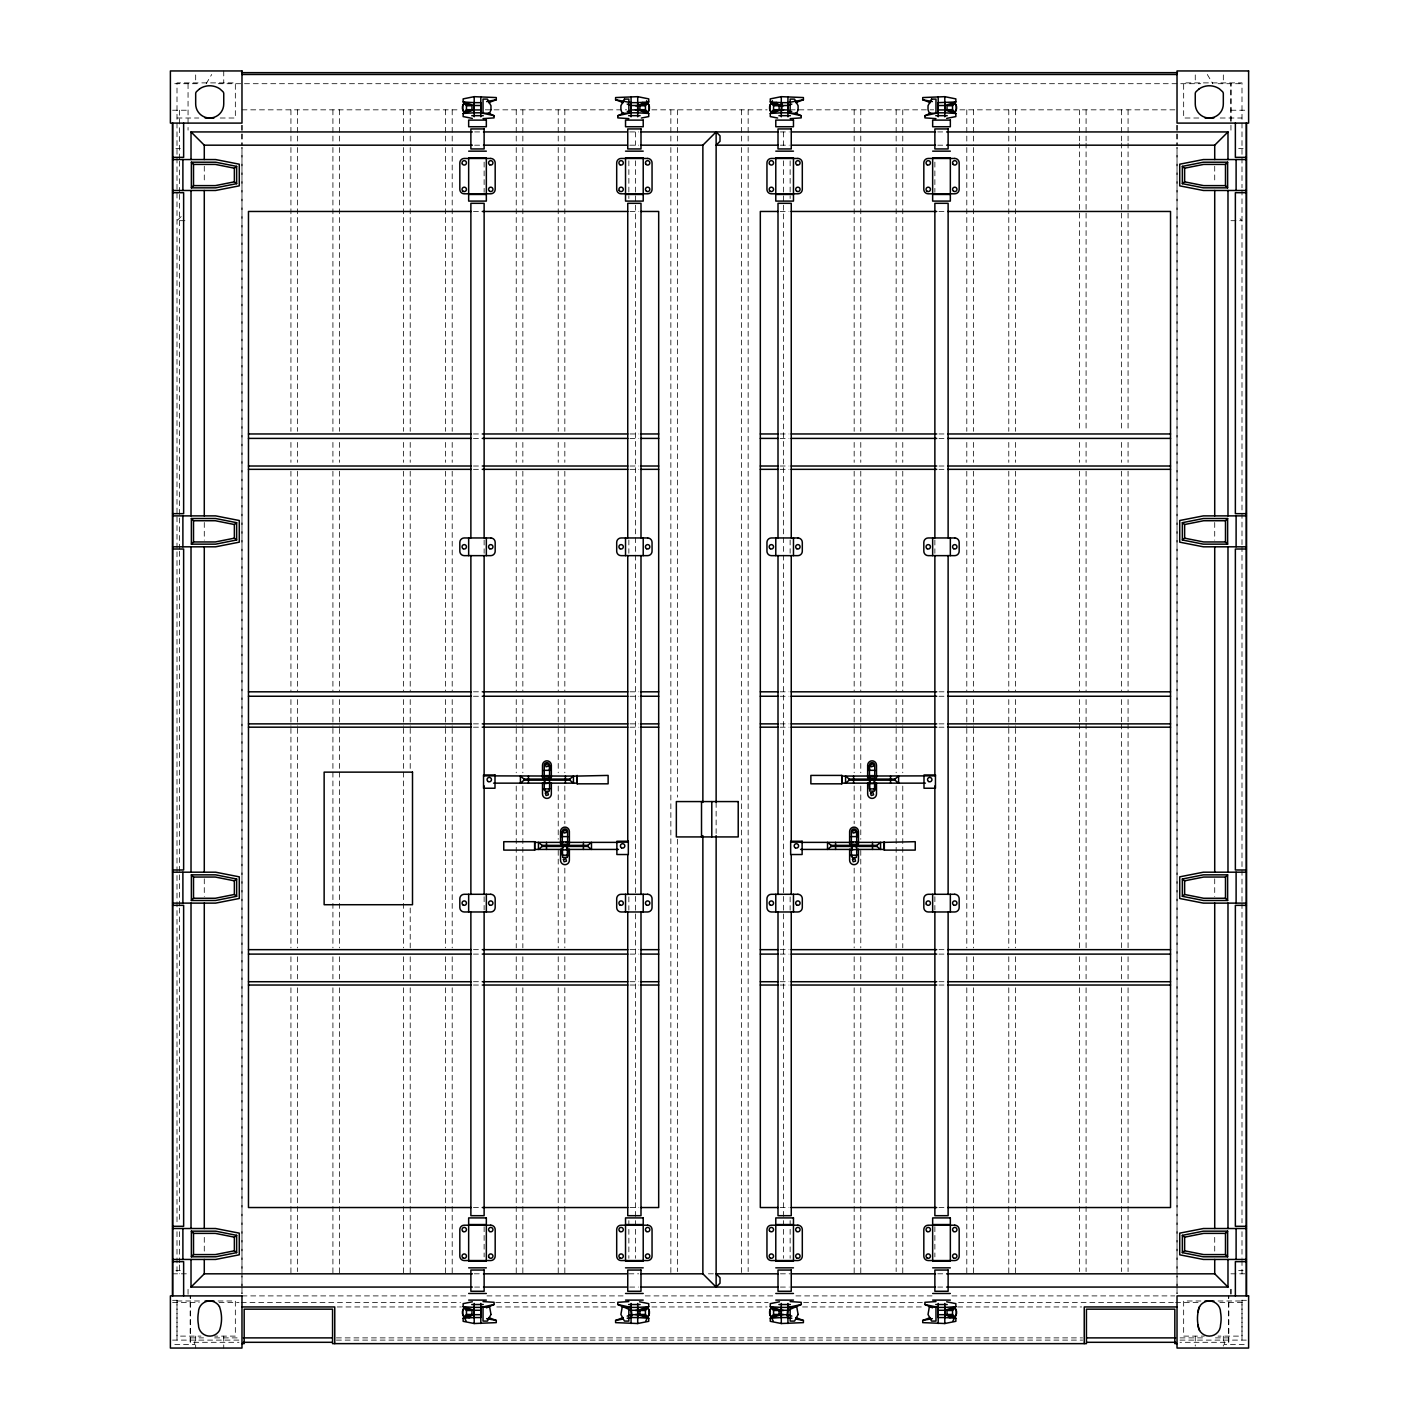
<?xml version="1.0" encoding="UTF-8"?>
<svg xmlns="http://www.w3.org/2000/svg" width="1419" height="1419" viewBox="0 0 1419 1419"><rect width="100%" height="100%" fill="white"/><g stroke="black" fill="none" stroke-linecap="round" stroke-linejoin="round"><path stroke-width="0.75" stroke-dasharray="5 3.75" d="M177.003 1340.104L177.003 1298.119M190.27 1342.303L190.27 1295.902L190.27 1342.303L238.977 1342.303M1228.73 1342.303L1228.73 1295.902L1228.73 1342.303L1180.023 1342.303M1230.947 120.952L1230.947 83.703L1230.947 130.158M1241.997 1340.104L1241.997 1298.119M206.181 83.703L211.697 74.498M181.153 216.557L177.003 220.69L188.053 220.69M174.803 83.703L201.001 83.703M218.242 83.703L1200.758 83.703M1217.999 83.703L1244.197 83.703M241.975 109.831L459.117 109.831M485.316 109.831L626.666 109.831M651.889 109.831L767.111 109.831M790.135 109.831L933.684 109.831M959.883 109.831L1174.897 109.831M172.586 110.221L188.053 110.221M1230.947 110.221L1246.414 110.221M177.003 118.008L198.802 118.008M220.211 118.008L235.341 118.008L235.341 82.887L177.003 82.887L177.003 1222.841M1198.789 118.008L1183.659 118.008L1183.659 82.887L1241.997 82.887L1241.997 187.787M1220.198 118.008L1241.997 118.008M474.62 131.932L481.272 131.932M629.717 131.932L638.585 131.932M780.379 131.932L789.248 131.932M937.711 131.932L944.362 131.932M474.62 145.181L481.272 145.181M629.752 145.181L638.603 145.181M780.397 145.181L789.248 145.181M937.728 145.181L944.38 145.181M175.903 148.498L180.319 148.498M1238.681 148.498L1243.097 148.498M473.432 211.466L480.048 211.466M630.018 211.466L638.834 211.466M780.166 211.466L788.982 211.466M938.952 211.466L945.568 211.466M1230.947 220.69L1241.997 220.69L1237.847 216.557M473.432 433.966L480.048 433.966M630.018 433.966L638.834 433.966M780.166 433.966L788.982 433.966M938.952 433.966L945.568 433.966M473.432 438.4L480.048 438.4M630.018 438.4L638.834 438.4M780.166 438.4L788.982 438.4M938.952 438.4L945.568 438.4M473.432 466.017L480.048 466.017M630.018 466.017L638.834 466.017M780.166 466.017L788.982 466.017M938.952 466.017L945.568 466.017M473.432 469.334L480.048 469.334M630.018 469.334L638.834 469.334M780.166 469.334L788.982 469.334M938.952 469.334L945.568 469.334M473.432 691.816L480.048 691.816M630.018 691.816L638.834 691.816M780.166 691.816L788.982 691.816M938.952 691.816L945.568 691.816M473.432 696.25L480.048 696.25M630.018 696.25L638.834 696.25M780.166 696.25L788.982 696.25M938.952 696.25L945.568 696.25M473.432 723.867L480.048 723.867M630.018 723.867L638.834 723.867M780.166 723.867L788.982 723.867M938.952 723.867L945.568 723.867M473.432 727.184L480.048 727.184M630.018 727.184L638.834 727.184M780.166 727.184L788.982 727.184M938.952 727.184L945.568 727.184M473.432 949.666L480.048 949.666M630.018 949.666L638.834 949.666M780.166 949.666L788.982 949.666M938.952 949.666L945.568 949.666M473.432 954.1L480.048 954.1M630.018 954.1L638.834 954.1M780.166 954.1L788.982 954.1M938.952 954.1L945.568 954.1M473.432 981.717L480.048 981.717M630.018 981.717L638.834 981.717M780.166 981.717L788.982 981.717M938.952 981.717L945.568 981.717M473.432 985.034L480.048 985.034M630.018 985.034L638.834 985.034M780.166 985.034L788.982 985.034M938.952 985.034L945.568 985.034M473.432 1207.534L480.048 1207.534M630.018 1207.534L638.834 1207.534M780.166 1207.534L788.982 1207.534M938.952 1207.534L945.568 1207.534M175.903 1270.502L180.319 1270.502M1238.681 1270.502L1243.097 1270.502M172.586 1273.819L188.053 1273.819M474.265 1273.819L481.272 1273.819M628.865 1273.819L638.603 1273.819M708.4 1273.819L713.934 1273.819M780.397 1273.819L790.135 1273.819M937.728 1273.819L944.735 1273.819M1230.947 1273.819L1246.414 1273.819M474.62 1287.068L481.272 1287.068M629.717 1287.068L638.585 1287.068M780.379 1287.068L789.248 1287.068M937.711 1287.068L944.362 1287.068M241.975 1295.902L467.046 1295.902M486.965 1295.902L623.083 1295.902M645.237 1295.902L773.763 1295.902M795.917 1295.902L932.035 1295.902M951.954 1295.902L1174.826 1295.902M172.586 1300.318L177.003 1300.318L177.003 1336.113L200.984 1336.113M1246.414 1300.318L1241.997 1300.318L1241.997 1336.113L1218.016 1336.113M177.003 1300.992L200.984 1300.992M218.047 1300.992L235.341 1300.992L235.341 1336.113L214.659 1336.113M1200.953 1300.992L1183.659 1300.992L1183.659 1336.113L1204.341 1336.113M1218.016 1300.992L1241.997 1300.992M172.586 1302.536L199.157 1302.536M219.076 1302.536L239.013 1302.536M241.23 1302.536L460.412 1302.536M495.834 1302.536L615.403 1302.536M650.824 1302.536L768.176 1302.536M803.597 1302.536L923.166 1302.536M958.588 1302.536L1173.353 1302.536M1175.571 1302.536L1199.924 1302.536M1219.843 1302.536L1244.197 1302.536M337.243 1306.952L461.335 1306.952M496.792 1306.952L616.431 1306.952M651.889 1306.952L767.111 1306.952M802.569 1306.952L922.208 1306.952M957.665 1306.952L1081.757 1306.952M190.27 1337.886L203.556 1337.886M214.624 1337.886L238.977 1337.886M336.409 1337.886L1082.591 1337.886M1180.023 1337.886L1204.376 1337.886M1215.444 1337.886L1228.73 1337.886M172.586 1340.104L239.013 1340.104M336.392 1340.104L1082.608 1340.104M1179.987 1340.104L1246.414 1340.104M174.803 1344.52L194.687 1344.52L194.687 1340.104L194.687 1342.303M1244.197 1344.52L1224.313 1344.52L1224.313 1340.104L1224.313 1342.303M1207.303 74.498L1212.819 83.703M1241.997 190.004L1241.997 511.372M1241.997 513.341L1241.997 544.63M1241.997 546.599L1241.997 868.215M1241.997 870.308L1241.997 901.455M1241.997 903.548L1241.997 1222.841M1241.997 1231.692L1241.997 1258.298M1241.997 1260.515L1241.997 1273.819M1223.32 74.923L1223.32 82.887M1223.32 1336.113L1223.32 1346.063M1214.717 166.183L1214.717 181.65M1214.717 522.494L1214.717 540.178M1214.717 878.822L1214.717 896.506M1214.717 1237.35L1214.717 1252.817M1195.259 74.923L1195.259 82.887M1195.259 1336.113L1195.259 1346.063M1177.025 1271.601L1177.025 147.487L1177.025 1293.702L1177.025 1276.018M1128.07 109.831L1128.07 140.871M1128.07 143.088L1128.07 431.323M1128.07 442.409L1128.07 462.363M1128.07 471.214L1128.07 690.716M1128.07 699.585L1128.07 721.757M1128.07 723.974L1128.07 947.892M1128.07 956.761L1128.07 978.933M1128.07 987.801L1128.07 1271.601M1121.436 109.831L1121.436 140.871M1121.436 143.088L1121.436 431.323M1121.436 442.409L1121.436 462.363M1121.436 471.214L1121.436 690.716M1121.436 699.585L1121.436 721.757M1121.436 723.974L1121.436 947.892M1121.436 956.761L1121.436 978.933M1121.436 987.801L1121.436 1271.601M1086.085 109.831L1086.085 140.871M1086.085 143.088L1086.085 431.323M1086.085 442.409L1086.085 462.363M1086.085 471.214L1086.085 690.716M1086.085 699.585L1086.085 721.757M1086.085 723.974L1086.085 947.892M1086.085 956.761L1086.085 978.933M1086.085 987.801L1086.085 1271.601M1079.451 109.831L1079.451 140.871M1079.451 143.088L1079.451 431.323M1079.451 442.409L1079.451 462.363M1079.451 471.214L1079.451 690.716M1079.451 699.585L1079.451 721.757M1079.451 723.974L1079.451 947.892M1079.451 956.761L1079.451 978.933M1079.451 987.801L1079.451 1271.601M1015.419 109.831L1015.419 145.306M1015.419 147.523L1015.419 431.323M1015.419 442.409L1015.419 462.363M1015.419 471.214L1015.419 690.716M1015.419 699.585L1015.419 726.191M1015.419 728.408L1015.419 947.892M1015.419 956.761L1015.419 978.933M1015.419 987.801L1015.419 1273.819M1008.785 109.831L1008.785 145.306M1008.785 147.523L1008.785 431.323M1008.785 442.409L1008.785 462.363M1008.785 471.214L1008.785 690.716M1008.785 699.585L1008.785 726.191M1008.785 728.408L1008.785 947.892M1008.785 956.761L1008.785 978.933M1008.785 987.801L1008.785 1273.819M973.434 109.831L973.434 145.306M973.434 147.523L973.434 431.323M973.434 442.409L973.434 462.363M973.434 471.214L973.434 690.716M973.434 699.585L973.434 726.191M973.434 728.408L973.434 947.892M973.434 956.761L973.434 978.933M973.434 987.801L973.434 1273.819M966.8 109.831L966.8 145.306M966.8 147.523L966.8 431.323M966.8 442.409L966.8 462.363M966.8 471.214L966.8 690.716M966.8 699.585L966.8 726.191M966.8 728.408L966.8 947.892M966.8 956.761L966.8 978.933M966.8 987.801L966.8 1273.819M934.873 162.103L934.873 192.31M934.873 540.036L934.873 553.321M934.873 896.702L934.873 909.987M934.873 1226.69L934.873 1256.897M902.768 109.831L902.768 145.306M902.768 147.523L902.768 431.323M902.768 442.409L902.768 462.363M902.768 471.214L902.768 690.716M902.768 699.585L902.768 726.191M902.768 728.408L902.768 772.752M902.768 786.055L902.768 947.892M902.768 956.761L902.768 978.933M902.768 987.801L902.768 1273.819M896.152 109.831L896.152 145.306M896.152 147.523L896.152 431.323M896.152 442.409L896.152 462.363M896.152 471.214L896.152 690.716M896.152 699.585L896.152 726.191M896.152 728.408L896.152 772.752M896.152 786.055L896.152 947.892M896.152 956.761L896.152 978.933M896.152 987.801L896.152 1271.601M860.783 109.831L860.783 145.306M860.783 147.523L860.783 431.323M860.783 442.409L860.783 462.363M860.783 471.214L860.783 690.716M860.783 699.585L860.783 726.191M860.783 728.408L860.783 772.752M860.783 786.055L860.783 839.268M860.783 850.353L860.783 947.892M860.783 956.761L860.783 978.933M860.783 987.801L860.783 1273.819M854.167 109.831L854.167 145.306M854.167 147.523L854.167 431.323M854.167 442.409L854.167 462.363M854.167 471.214L854.167 690.716M854.167 699.585L854.167 726.191M854.167 728.408L854.167 772.752M854.167 786.055L854.167 823.747M854.167 868.091L854.167 947.892M854.167 956.761L854.167 978.933M854.167 987.801L854.167 1273.819M790.135 160.826L790.135 198.518M790.135 539.947L790.135 553.25M790.135 896.897L790.135 910.2M790.135 1220.606L790.135 1258.298M783.501 132.002L783.501 145.306M783.501 160.826L783.501 202.952M783.501 205.17L783.501 1218.389M783.501 1220.606L783.501 1258.298M748.15 109.831L748.15 145.306M748.15 147.523L748.15 1271.601M741.516 109.831L741.516 145.306M741.516 147.523L741.516 1273.819M716.134 802.444L716.134 833.432M677.484 109.831L677.484 145.306M677.484 147.523L677.484 797.141M677.484 839.268L677.484 1271.601M670.85 109.831L670.85 145.306M670.85 147.523L670.85 1273.819M635.499 132.002L635.499 145.306M635.499 160.826L635.499 202.952M635.499 205.17L635.499 1218.389M635.499 1220.606L635.499 1258.298M628.865 160.826L628.865 198.518M628.865 539.947L628.865 553.25M628.865 896.897L628.865 910.2M628.865 1220.606L628.865 1258.298M564.833 109.831L564.833 145.306M564.833 147.523L564.833 431.323M564.833 442.409L564.833 462.363M564.833 471.232L564.833 690.716M564.833 699.585L564.833 726.191M564.833 728.408L564.833 772.752M564.833 786.055L564.833 823.747M564.833 868.091L564.833 947.892M564.833 956.761L564.833 978.933M564.833 987.801L564.833 1273.819M558.217 109.831L558.217 145.306M558.217 147.523L558.217 431.323M558.217 442.409L558.217 462.363M558.217 471.232L558.217 690.716M558.217 699.585L558.217 726.191M558.217 728.408L558.217 772.752M558.217 786.055L558.217 839.268M558.217 850.353L558.217 947.892M558.217 956.761L558.217 978.933M558.217 987.801L558.217 1273.819M522.848 109.831L522.848 145.306M522.848 147.523L522.848 431.323M522.848 442.409L522.848 462.363M522.848 471.232L522.848 690.716M522.848 699.585L522.848 726.191M522.848 728.408L522.848 772.752M522.848 786.055L522.848 947.892M522.848 956.761L522.848 978.933M522.848 987.801L522.848 1273.819M516.232 109.831L516.232 145.306M516.232 147.523L516.232 431.323M516.232 442.409L516.232 462.363M516.232 471.232L516.232 690.716M516.232 699.585L516.232 726.191M516.232 728.408L516.232 772.752M516.232 786.055L516.232 947.892M516.232 956.761L516.232 978.933M516.232 987.801L516.232 1273.819M484.127 162.103L484.127 192.31M484.127 540.036L484.127 553.321M484.127 896.702L484.127 909.987M484.127 1226.69L484.127 1256.897M452.2 109.831L452.2 145.306M452.2 147.523L452.2 431.323M452.2 442.409L452.2 462.363M452.2 471.232L452.2 690.716M452.2 699.585L452.2 726.191M452.2 728.408L452.2 947.892M452.2 956.761L452.2 978.933M452.2 987.801L452.2 1273.819M445.566 109.831L445.566 145.306M445.566 147.523L445.566 431.323M445.566 442.409L445.566 462.363M445.566 471.232L445.566 690.716M445.566 699.585L445.566 726.191M445.566 728.408L445.566 947.892M445.566 956.761L445.566 978.933M445.566 987.801L445.566 1273.819M410.215 109.831L410.215 145.306M410.215 147.523L410.215 431.323M410.215 442.409L410.215 462.363M410.215 471.232L410.215 690.716M410.215 699.585L410.215 726.191M410.215 728.408L410.215 770.535M410.215 907.983L410.215 947.892M410.215 956.761L410.215 978.933M410.215 987.801L410.215 1273.819M403.581 109.831L403.581 145.306M403.581 147.523L403.581 431.323M403.581 442.409L403.581 462.363M403.581 471.232L403.581 690.716M403.581 699.585L403.581 726.191M403.581 728.408L403.581 947.892M403.581 956.761L403.581 978.933M403.581 987.801L403.581 1273.819M339.549 109.831L339.549 145.306M339.549 147.523L339.549 431.323M339.549 442.409L339.549 462.363M339.549 471.232L339.549 690.716M339.549 699.585L339.549 726.191M339.549 728.408L339.549 947.892M339.549 956.761L339.549 978.933M339.549 987.801L339.549 1273.819M332.915 109.831L332.915 145.306M332.915 147.523L332.915 431.323M332.915 442.409L332.915 462.363M332.915 471.232L332.915 690.716M332.915 699.585L332.915 726.191M332.915 728.408L332.915 947.892M332.915 956.761L332.915 978.933M332.915 987.801L332.915 1273.819M297.564 109.831L297.564 145.306M297.564 147.523L297.564 431.323M297.564 442.409L297.564 462.363M297.564 471.232L297.564 690.716M297.564 699.585L297.564 726.191M297.564 728.408L297.564 947.892M297.564 956.761L297.564 978.933M297.564 987.801L297.564 1271.601M290.93 109.831L290.93 145.306M290.93 147.523L290.93 431.323M290.93 442.409L290.93 462.363M290.93 471.232L290.93 690.716M290.93 699.585L290.93 726.191M290.93 728.408L290.93 947.892M290.93 956.761L290.93 978.933M290.93 987.801L290.93 1273.819M241.975 1271.601L241.975 147.487L241.975 1293.702L241.975 1276.018M223.741 70.95L223.741 82.887M223.741 1336.113L223.741 1348.05M204.283 166.183L204.283 181.65M204.283 522.494L204.283 540.178M204.283 878.822L204.283 896.506M204.283 1237.35L204.283 1252.817M195.68 74.923L195.68 82.887M195.68 1336.113L195.68 1348.05M188.053 83.703L188.053 130.158M188.053 1289.286L188.053 1295.902M179.433 110.221L179.433 158.981M179.433 161.198L179.433 192.221M179.433 194.438L179.433 515.807M179.433 518.024L179.433 549.064M179.433 551.282L179.433 872.65M179.433 874.867L179.433 905.89M179.433 908.107L179.433 1222.841M179.433 1231.692L179.433 1262.733M179.433 1264.95L179.433 1273.819M177.003 1231.692L177.003 1273.819M241.975 125.315L241.975 145.27L241.975 125.315M1177.025 125.315L1177.025 145.27L1177.025 125.315M1230.947 1289.286L1230.947 1295.902L1230.947 1289.286"/><path stroke-width="1.5" d="M472.403 1287.068L191.015 1287.068L191.015 1259.451M191.015 1228.517L191.015 903.123M191.015 872.188L191.015 546.812M191.015 515.877L191.015 190.483M191.015 159.549L191.015 131.932L472.403 131.932M549.579 788.45L549.242 791.11L545.375 791.43L544.275 788.45M545.375 780.166L544.275 783.607L549.579 783.146M544.257 779.066L544.257 775.625L549.561 775.625L549.561 779.066L549.561 765.249A2.643 2.643 0 0 0 546.918 762.606A2.643 2.643 0 0 0 544.257 765.249L544.257 770.783M549.561 770.783L549.561 765.249M562.296 849.431L563.414 846.451M567.618 837.068L567.618 831.534A2.643 2.643 0 0 0 564.957 828.891A2.643 2.643 0 0 0 562.314 831.534L562.314 845.352L562.314 841.91L567.618 841.91L567.618 845.352M562.296 847.551L562.633 857.395L567.281 857.395L567.6 849.892L562.296 849.892L562.296 855.196L567.6 855.196M567.6 849.431L566.5 846.451M567.618 842.372L567.618 836.607L562.314 836.607M856.704 854.735L856.366 857.395L852.5 857.715L851.4 854.735M852.5 846.451L851.4 849.892L856.704 849.431M851.382 845.352L851.382 841.91L856.686 841.91L856.686 845.352L856.686 831.534A2.643 2.643 0 0 0 854.043 828.891A2.643 2.643 0 0 0 851.382 831.534L851.382 837.068M856.686 837.068L856.686 831.534M869.421 783.146L870.539 780.166M874.743 770.783L874.743 765.249A2.643 2.643 0 0 0 872.082 762.606A2.643 2.643 0 0 0 869.439 765.249L869.439 779.066L869.439 775.625L874.743 775.625L874.743 779.066M869.421 781.266L869.758 791.11L874.406 791.11L874.725 783.607L869.421 783.607L869.421 788.911L874.725 788.911M874.725 783.146L873.625 780.166M874.743 776.087L874.743 770.322L869.439 770.322M472.35 118.398L463.144 116.571L463.144 113.467L474.194 112.811L474.194 102.647L463.144 101.973L463.144 98.887L474.194 96.669L496.278 97.556L496.278 99.773L488.544 102.647M628.848 118.628L617.797 117.883L617.797 115.684L631.065 112.811L631.065 102.647L615.598 99.773L615.598 97.556L637.699 96.669L648.731 98.887L648.731 101.973L637.699 105.52L631.065 105.52L627.198 104.084M648.731 101.973L637.699 102.647L637.699 112.811L648.731 113.467L648.731 116.571L641.37 118.043M777.63 118.043L770.269 116.571L770.269 113.467L781.301 112.811L782.188 104.634L781.301 102.647L770.269 101.973L770.269 98.887L781.301 96.669L803.402 97.556L803.402 99.773L795.669 102.647M803.402 99.773L787.935 102.647L787.935 112.811L801.203 115.684L801.203 117.883L790.152 118.628M935.972 118.628L924.922 117.883L924.922 115.684L938.19 112.811L938.19 102.647L955.856 101.973L955.856 98.887L944.806 96.669L922.722 97.556L922.722 99.773L930.456 102.647M944.806 102.647L944.806 112.811L955.856 113.467L955.856 116.571L946.65 118.398M488.544 1317.559L496.278 1320.433L496.278 1322.632L474.194 1323.519L463.144 1321.32L463.144 1318.216L474.194 1317.559L474.194 1307.396L463.144 1306.739L463.144 1303.635L472.35 1301.791M483.028 1301.578L494.078 1302.305L494.078 1304.522L480.81 1307.396L480.81 1317.559L474.194 1317.559M627.198 1318.269L631.065 1317.559L631.952 1315.573L631.065 1307.396L617.797 1304.522L617.797 1302.305L628.848 1301.578M639.526 1301.791L648.731 1303.635L648.731 1306.739L637.699 1307.396L637.699 1317.559L648.731 1318.216L648.731 1321.32L637.699 1323.519L615.598 1322.632L615.598 1320.433L623.331 1317.559M795.669 1317.559L803.402 1320.433L803.402 1322.632L781.301 1323.519L770.269 1321.32L770.269 1318.216L781.301 1317.559L781.301 1307.396L770.269 1306.739L770.269 1303.635L779.474 1301.791M790.152 1301.578L801.203 1302.305L801.203 1304.522L787.935 1307.396L787.048 1315.573L787.935 1317.559L791.802 1318.269M946.65 1301.791L955.856 1303.635L955.856 1306.739L944.806 1307.396L944.806 1317.559L955.856 1318.216L955.856 1321.32L944.806 1323.519L922.722 1322.632L922.722 1320.433L930.456 1317.559M464.421 102.416L462.7 105.733L462.7 109.706L464.545 113.254L471.977 109.706L471.977 105.733L466.461 105.733L464.031 103.197A7.201 7.201 0 0 0 464.031 112.261L471.977 109.706L466.461 109.706L464.031 112.261M772.415 100.767L769.825 105.733L769.825 109.706L771.652 113.254L779.102 109.706L779.102 105.733L776.193 102.416M645.734 1321.089L649.175 1314.473L649.175 1310.482L647.348 1306.952L639.898 1310.482L639.898 1314.473M952.859 1321.089L956.3 1314.473L956.3 1310.482L954.455 1306.952L948.885 1309.613M576.753 776.087L608.13 775.413L608.13 783.82L577.196 783.82L576.753 776.087L483.542 775.856M534.679 850.105L534.679 841.698L503.763 841.698L503.763 850.105L534.679 850.105L534.679 841.698M841.804 783.82L841.804 775.413L810.87 775.413L810.87 783.82L841.804 783.82L841.804 775.413M883.877 842.372L915.237 841.698L915.237 850.105L884.321 850.105L883.877 842.372L856.189 842.372M646.585 100.767L649.175 105.733L649.175 109.706L647.348 113.254L639.898 109.706L639.898 105.733L642.807 102.416M469.068 1317.772L471.977 1314.473L471.977 1310.482L466.461 1310.482L464.031 1307.946A7.201 7.201 0 0 0 464.031 1317.009L471.977 1314.473L466.461 1314.473L464.031 1317.009M647.862 112.261L645.432 109.706L645.432 105.733L647.862 103.197A7.201 7.201 0 0 1 647.862 112.261L639.898 109.706M771.138 112.261L773.568 109.706L773.568 105.733L771.138 103.197A7.201 7.201 0 0 0 771.138 112.261L779.102 109.706M952.539 105.733L954.969 103.197A7.201 7.201 0 0 1 954.969 112.261L947.023 109.706L947.023 105.733L952.539 105.733L952.539 109.706L954.969 112.261M647.862 1317.009L645.432 1314.473L645.432 1310.482L647.862 1307.946A7.201 7.201 0 0 1 647.862 1317.009L641.885 1315.094M771.138 1317.009L773.568 1314.473L773.568 1310.482L771.138 1307.946A7.201 7.201 0 0 0 771.138 1317.009L777.115 1315.094M952.539 1310.482L954.969 1307.946A7.201 7.201 0 0 1 954.969 1317.009L947.023 1314.473L947.023 1310.482L952.539 1310.482L952.539 1314.473L954.969 1317.009M191.37 187.84L193.516 185.623L193.516 164.409L191.37 162.209L215.635 162.209L236.654 166.378L236.654 183.654L215.635 187.84L191.37 187.84L191.37 162.209M191.37 544.151L193.516 541.952L193.516 520.738L191.37 518.52L215.635 518.52L236.654 522.689L236.654 539.983L215.635 544.151L191.37 544.151L191.37 518.52M191.37 900.48L193.516 898.262L193.516 877.048L191.37 874.849L215.635 874.849L236.654 879.017L236.654 896.311L215.635 900.48L191.37 900.48L191.37 874.849M1227.63 187.84L1225.484 185.623L1225.484 164.409L1227.63 162.209L1203.365 162.209L1182.346 166.378L1182.346 183.654L1203.365 187.84L1227.63 187.84L1227.63 162.209M191.37 1256.791L193.516 1254.591L193.516 1233.377L191.37 1231.16L215.635 1231.16L236.654 1235.346L236.654 1252.622L215.635 1256.791L191.37 1256.791L191.37 1231.16M1227.63 544.151L1225.484 541.952L1225.484 520.738L1227.63 518.52L1203.365 518.52L1182.346 522.689L1182.346 539.983L1203.365 544.151L1227.63 544.151L1227.63 518.52M1227.63 900.48L1225.484 898.262L1225.484 877.048L1227.63 874.849L1203.365 874.849L1182.346 879.017L1182.346 896.311L1203.365 900.48L1227.63 900.48L1227.63 874.849M1227.63 1256.791L1225.484 1254.591L1225.484 1233.377L1227.63 1231.16L1203.365 1231.16L1182.346 1235.346L1182.346 1252.622L1203.365 1256.791L1227.63 1256.791L1227.63 1231.16M480.81 109.937L474.194 109.937L463.144 113.467M702.866 802.444L702.866 145.181L716.134 131.932L720.018 135.816L720.018 141.297L716.134 145.181L778.18 145.181M938.19 105.52L944.806 105.52L955.856 101.973M1214.717 159.549L1214.717 145.181L1227.985 131.932L946.579 131.932M191.015 1287.068L204.283 1273.819L472.403 1273.819M480.81 1314.686L474.194 1314.686L463.144 1318.216M702.866 835.631L702.866 1273.819L716.134 1287.068L720.018 1283.184L720.018 1277.703L716.134 1273.819L778.18 1273.819M938.19 1310.269L944.806 1310.269L955.856 1306.739M524.037 780.166L520.401 783.146L520.401 776.087L524.037 779.066L569.799 779.066L573.436 776.087L573.436 783.146L569.799 780.166L524.037 780.166L524.037 779.066M542.076 846.451L538.44 849.431L538.44 842.372L542.076 845.352L587.838 845.352L591.475 842.372L591.475 849.431L587.838 846.451L542.076 846.451L542.076 845.352M849.201 780.166L845.564 783.146L845.564 776.087L849.201 779.066L894.963 779.066L898.599 776.087L898.599 783.146L894.963 780.166L849.201 780.166L849.201 779.066M831.162 846.451L827.525 849.431L827.525 842.372L831.162 845.352L876.924 845.352L880.56 842.372L880.56 849.431L876.924 846.451L831.162 846.451L831.162 845.352M193.516 164.409L215.351 164.409L234.366 168.187L236.654 166.378M193.516 520.738L215.351 520.738L234.366 524.516L236.654 522.689M193.516 877.048L215.351 877.048L234.366 880.827L236.654 879.017M1182.346 183.654L1184.634 181.845L1203.649 185.623L1225.484 185.623M193.516 1233.377L215.351 1233.377L234.366 1237.155L236.654 1235.346M1182.346 539.983L1184.634 538.173L1203.649 541.952L1225.484 541.952M1182.346 896.311L1184.634 894.484L1203.649 898.262L1225.484 898.262M1182.346 1252.622L1184.634 1250.813L1203.649 1254.591L1225.484 1254.591M617.797 115.684L623.491 113.218M627.269 111.569L631.065 109.937L637.699 109.937L648.731 113.467M924.922 115.684L930.616 113.218M486.504 1307.804L494.078 1304.522M801.203 1304.522L787.935 1310.269L781.301 1310.269L770.269 1306.739M791.802 104.084L787.935 105.52L781.301 105.52L770.269 101.973M627.198 1316.122L631.065 1314.686L637.699 1314.686L648.731 1318.216M639.898 105.733L647.862 103.197M770.269 113.467L781.301 109.937L787.935 109.937L791.731 111.569M949.009 105.095L954.969 103.197M648.731 1306.739L637.699 1310.269L631.065 1310.269L617.797 1304.522M639.898 1310.482L647.862 1307.946M770.269 1318.216L781.301 1314.686L787.935 1314.686L791.802 1316.122M949.009 1309.843L954.969 1307.946M236.654 183.654L234.366 181.845L215.351 185.623L193.516 185.623M1182.346 166.378L1184.634 168.187L1203.649 164.409L1225.484 164.409M236.654 539.983L234.366 538.173L215.351 541.952L193.516 541.952M1182.346 522.689L1184.634 524.516L1203.649 520.738L1225.484 520.738M236.654 896.311L234.366 894.484L215.351 898.262L193.516 898.262M1182.346 879.017L1184.634 880.827L1203.649 877.048L1225.484 877.048M236.654 1252.622L234.366 1250.813L215.351 1254.591L193.516 1254.591M1182.346 1235.346L1184.634 1237.155L1203.649 1233.377L1225.484 1233.377M486.611 101.565L496.278 99.773M615.598 1320.433L623.331 1318.996M922.722 1320.433L932.389 1318.641M483.028 118.628L494.078 117.883L494.078 115.684L488.384 113.218M935.972 1301.578L924.922 1302.305L924.922 1304.522L932.496 1307.804M241.532 72.653L1177.468 72.653M241.975 74.48L1177.025 74.48M474.194 102.647L480.81 102.647L480.81 112.811L494.078 115.684M631.065 102.647L637.699 102.647M781.301 102.647L787.935 102.647M635.481 105.733L645.432 105.733M773.568 105.733L783.519 105.733M635.481 109.706L645.432 109.706M773.568 109.706L783.519 109.706M952.539 109.706L947.023 109.706L954.455 113.254L956.3 109.706L956.3 105.733L954.579 102.416M474.194 112.811L480.81 112.811M631.065 112.811L637.699 112.811M781.301 112.811L787.935 112.811M938.19 112.811L944.806 112.811M471.764 115.684L483.24 115.684M628.635 115.684L640.111 115.684M778.889 115.684L790.365 115.684M935.76 115.684L947.236 115.684M205.099 118.008L213.985 118.008M1205.015 118.008L1213.901 118.008M483.489 131.932L627.5 131.932M640.803 131.932L778.18 131.932M791.465 131.932L935.493 131.932M191.015 131.932L204.283 145.181L472.403 145.181M483.489 145.181L627.535 145.181M640.82 145.181L702.866 145.181M791.465 145.181L935.511 145.181M946.597 145.181L1214.717 145.181M468.66 151.159L486.345 151.159M625.531 151.159L643.215 151.159M775.785 151.159L793.469 151.159M932.655 151.159L950.34 151.159M172.586 157.349L183.636 157.349L183.636 123.098M1246.414 157.349L1235.364 157.349L1235.364 123.098M468.66 157.793L486.345 157.793M625.531 157.793L643.215 157.793M775.785 157.793L793.469 157.793M932.655 157.793L950.34 157.793M172.586 159.549L215.635 159.549L239.279 164.196L239.279 185.854L215.635 190.483L172.586 190.483M1246.414 159.549L1203.365 159.549L1179.721 164.196L1179.721 185.854L1203.365 190.483L1246.414 190.483M172.586 192.7L183.636 192.7L183.636 513.66L172.586 513.66M1246.414 192.7L1235.364 192.7L1235.364 513.66L1246.414 513.66M471.214 211.466L248.467 211.466L248.467 1207.534L471.214 1207.534M482.247 211.466L627.801 211.466M641.033 211.466L658.682 211.466L658.682 1207.534L641.033 1207.534M777.967 211.466L760.318 211.466L760.318 1207.534L777.967 1207.534M791.199 211.466L936.753 211.466M947.786 211.466L1170.533 211.466L1170.533 1207.534L947.786 1207.534M248.467 433.966L471.214 433.966M482.247 433.966L627.801 433.966M641.033 433.966L658.682 433.966M760.318 433.966L777.967 433.966M791.199 433.966L936.753 433.966M947.786 433.966L1170.533 433.966M248.467 438.4L471.214 438.4M482.247 438.4L627.801 438.4M641.033 438.4L658.682 438.4M760.318 438.4L777.967 438.4M791.199 438.4L936.753 438.4M947.786 438.4L1170.533 438.4M248.467 466.017L471.214 466.017M482.247 466.017L627.801 466.017M641.033 466.017L658.682 466.017M760.318 466.017L777.967 466.017M791.199 466.017L936.753 466.017M947.786 466.017L1170.533 466.017M248.467 469.334L471.214 469.334M482.247 469.334L627.801 469.334M641.033 469.334L658.682 469.334M760.318 469.334L777.967 469.334M791.199 469.334L936.753 469.334M947.786 469.334L1170.533 469.334M172.586 515.877L215.635 515.877L239.279 520.507L239.279 542.164L215.635 546.812L172.586 546.812M1246.414 515.877L1203.365 515.877L1179.721 520.507L1179.721 542.164L1203.365 546.812L1246.414 546.812M172.586 549.011L183.636 549.011L183.636 869.989L172.586 869.989M1246.414 549.011L1235.364 549.011L1235.364 869.989L1246.414 869.989M248.467 691.816L471.214 691.816M482.247 691.816L627.801 691.816M641.033 691.816L658.682 691.816M760.318 691.816L777.967 691.816M791.199 691.816L936.753 691.816M947.786 691.816L1170.533 691.816M248.467 696.25L471.214 696.25M482.247 696.25L627.801 696.25M641.033 696.25L658.682 696.25M760.318 696.25L777.967 696.25M791.199 696.25L936.753 696.25M947.786 696.25L1170.533 696.25M248.467 723.867L471.214 723.867M482.247 723.867L627.801 723.867M641.033 723.867L658.682 723.867M760.318 723.867L777.967 723.867M791.199 723.867L936.753 723.867M947.786 723.867L1170.533 723.867M248.467 727.184L471.214 727.184M482.247 727.184L627.801 727.184M641.033 727.184L658.682 727.184M760.318 727.184L777.967 727.184M791.199 727.184L936.753 727.184M947.786 727.184L1170.533 727.184M549.561 770.322L544.257 770.322L544.257 776.087M842.247 776.087L935.458 775.856M544.257 777.967L549.561 777.967M869.439 777.967L874.743 777.967M493.581 783.146L576.753 783.146M842.247 783.146L925.419 783.146M544.275 788.911L549.579 788.911L549.579 781.266L548.461 780.166M856.686 836.607L851.382 836.607L851.382 842.372M616.875 842.141L628.333 842.141M790.667 842.141L802.125 842.141M535.123 842.372L562.811 842.372M566.039 842.372L618.453 842.372M800.547 842.372L852.961 842.372M562.314 844.252L567.618 844.252M851.382 844.252L856.686 844.252M535.123 849.431L562.811 849.431M566.039 849.431L618.453 849.431M800.547 849.431L852.961 849.431M856.189 849.431L883.877 849.431M851.4 855.196L856.704 855.196L856.704 847.551L855.586 846.451M172.586 872.188L215.635 872.188L239.279 876.836L239.279 898.493L215.635 903.123L172.586 903.123M1246.414 872.188L1203.365 872.188L1179.721 876.836L1179.721 898.493L1203.365 903.123L1246.414 903.123M172.586 905.34L183.636 905.34L183.636 1226.3L172.586 1226.3M1246.414 905.34L1235.364 905.34L1235.364 1226.3L1246.414 1226.3M248.467 949.666L471.214 949.666M482.247 949.666L627.801 949.666M641.033 949.666L658.682 949.666M760.318 949.666L777.967 949.666M791.199 949.666L936.753 949.666M947.786 949.666L1170.533 949.666M248.467 954.1L471.214 954.1M482.247 954.1L627.801 954.1M641.033 954.1L658.682 954.1M760.318 954.1L777.967 954.1M791.199 954.1L936.753 954.1M947.786 954.1L1170.533 954.1M248.467 981.717L471.214 981.717M482.247 981.717L627.801 981.717M641.033 981.717L658.682 981.717M760.318 981.717L777.967 981.717M791.199 981.717L936.753 981.717M947.786 981.717L1170.533 981.717M248.467 985.034L471.214 985.034M482.247 985.034L627.801 985.034M641.033 985.034L658.682 985.034M760.318 985.034L777.967 985.034M791.199 985.034L936.753 985.034M947.786 985.034L1170.533 985.034M482.247 1207.534L627.801 1207.534M791.199 1207.534L936.753 1207.534M172.586 1228.517L215.635 1228.517L239.279 1233.146L239.279 1254.804L215.635 1259.451L172.586 1259.451M1246.414 1228.517L1203.365 1228.517L1179.721 1233.146L1179.721 1254.804L1203.365 1259.451L1246.414 1259.451M468.66 1261.207L486.345 1261.207M625.531 1261.207L643.215 1261.207M775.785 1261.207L793.469 1261.207M932.655 1261.207L950.34 1261.207M172.586 1261.651L183.636 1261.651L183.636 1295.902M1246.414 1261.651L1235.364 1261.651L1235.364 1295.902M468.66 1267.841L486.345 1267.841M625.531 1267.841L643.215 1267.841M775.785 1267.841L793.469 1267.841M932.655 1267.841L950.34 1267.841M483.489 1273.819L627.535 1273.819M640.82 1273.819L702.866 1273.819M791.465 1273.819L935.511 1273.819M946.597 1273.819L1214.717 1273.819L1227.985 1287.068L946.579 1287.068M483.489 1287.068L627.5 1287.068M640.803 1287.068L778.18 1287.068M791.465 1287.068L935.493 1287.068M468.66 1293.472L486.345 1293.472M625.531 1293.472L643.215 1293.472M775.785 1293.472L793.469 1293.472M932.655 1293.472L950.34 1293.472M468.66 1300.106L486.345 1300.106M625.531 1300.106L643.215 1300.106M775.785 1300.106L793.469 1300.106M932.655 1300.106L950.34 1300.106M205.099 1300.992L213.985 1300.992M1205.015 1300.992L1213.901 1300.992M471.764 1304.522L483.24 1304.522M628.635 1304.522L640.111 1304.522M778.889 1304.522L790.365 1304.522M935.76 1304.522L947.236 1304.522M241.975 1306.952L334.76 1306.952L334.76 1343.633M1177.025 1306.952L1084.24 1306.952L1084.24 1343.633M474.194 1307.396L480.81 1307.396M631.065 1307.396L637.699 1307.396M781.301 1307.396L787.935 1307.396M924.922 1304.522L938.19 1307.396L944.806 1307.396M635.481 1310.482L645.432 1310.482M773.568 1310.482L783.519 1310.482M635.481 1314.473L645.432 1314.473M773.568 1314.473L783.519 1314.473M952.539 1314.473L947.023 1314.473L949.932 1317.772M631.065 1317.559L637.699 1317.559M781.301 1317.559L787.935 1317.559M944.806 1317.559L938.19 1317.559L938.19 1307.396M243.412 1337.886L331.975 1337.886M1087.025 1337.886L1175.588 1337.886M243.394 1342.303L331.975 1342.303M1087.025 1342.303L1175.606 1342.303M241.975 1343.633L244.174 1343.633L244.174 1309.169L332.56 1309.169L332.56 1343.633L1086.44 1343.633L1086.44 1309.169L1174.826 1309.169L1174.826 1343.633L1177.025 1343.633M922.722 99.773L932.389 101.565M795.669 1318.996L803.402 1320.433M486.611 1318.641L496.278 1320.433M955.856 113.467L944.806 109.937L938.19 109.937M771.138 103.197L779.102 105.733M463.144 101.973L474.194 105.52L480.81 105.52M464.031 103.197L469.991 105.095M955.856 1318.216L944.806 1314.686L938.19 1314.686M771.138 1307.946L779.102 1310.482L779.102 1314.473M463.144 1306.739L474.194 1310.269L480.81 1310.269M464.031 1307.946L469.991 1309.843M615.598 99.773L623.331 102.647M795.509 113.218L801.203 115.684M779.102 1310.482L771.652 1306.952L769.825 1310.482L769.825 1314.473L773.266 1321.089M470.115 1309.613L464.545 1306.952L462.7 1310.482L462.7 1314.473L466.142 1321.089M1236.109 159.549L1236.109 190.483M1236.109 515.877L1236.109 546.812M1236.109 872.188L1236.109 903.123M1236.109 1228.517L1236.109 1259.451M1227.985 131.932L1227.985 159.549M1227.985 190.483L1227.985 515.877M1227.985 546.812L1227.985 872.188M1227.985 903.123L1227.985 1228.517M1227.985 1259.451L1227.985 1287.068M1214.717 190.483L1214.717 515.877M1214.717 546.812L1214.717 872.188M1214.717 903.123L1214.717 1228.517M1214.717 1259.451L1214.717 1273.819M1184.634 168.187L1184.634 181.845M1184.634 524.516L1184.634 538.173M1184.634 880.827L1184.634 894.484M1184.634 1237.155L1184.634 1250.813M950.34 158.449L950.34 193.8M950.34 537.961L950.34 555.645M950.34 894.289L950.34 911.974M950.34 1225.2L950.34 1260.551M948.123 537.819L948.123 203.307L934.873 203.307L934.873 537.819M948.123 555.538L948.123 894.484M948.123 912.204L948.123 1215.693L934.873 1215.693L934.873 912.204M944.806 96.669L944.806 116.784M944.806 1303.422L944.806 1323.519M938.19 96.669L938.19 116.784M938.19 1303.422L938.19 1323.519M934.873 555.538L934.873 774.845M934.873 785.931L934.873 894.484M932.655 158.449L932.655 193.8M932.655 537.961L932.655 555.645M932.655 894.289L932.655 911.974M932.655 1225.2L932.655 1260.551M894.963 779.066L894.963 780.166M890.547 776.087L890.547 779.066M890.547 780.166L890.547 783.146M884.321 841.698L884.321 850.105M876.924 845.352L876.924 846.451M876.499 777.701L876.499 765.249A4.417 4.417 0 0 0 872.082 760.832A4.417 4.417 0 0 0 867.665 765.249L867.665 777.701M876.499 782.933L876.499 793.984A4.417 4.417 0 0 1 872.082 798.4A4.417 4.417 0 0 1 867.665 793.984L867.665 782.933M874.725 781.266L874.725 790.33M872.508 842.372L872.508 845.352M872.508 846.451L872.508 849.431M869.439 765.249L869.439 770.783M858.46 843.986L858.46 831.534A4.417 4.417 0 0 0 854.043 827.117A4.417 4.417 0 0 0 849.626 831.534L849.626 843.986M858.46 849.218L858.46 860.269A4.417 4.417 0 0 1 854.043 864.685A4.417 4.417 0 0 1 849.626 860.269L849.626 849.218M853.599 776.087L853.599 779.066M853.599 780.166L853.599 783.146M851.4 847.551L851.4 856.615M835.578 842.372L835.578 845.352M835.578 846.451L835.578 849.431M793.469 158.449L793.469 193.8M793.469 537.961L793.469 555.645M793.469 894.289L793.469 911.974M793.469 1225.2L793.469 1260.551M791.252 537.819L791.252 203.307L778.002 203.307L778.002 537.819M791.252 555.538L791.252 841.307M791.252 854.61L791.252 894.484M791.252 912.204L791.252 1215.693L778.002 1215.693L778.002 912.204M787.935 96.669L787.935 116.784M787.935 1303.422L787.935 1323.519M781.301 96.669L781.301 116.784M781.301 1303.422L781.301 1323.519M778.002 555.538L778.002 894.484M775.785 158.449L775.785 193.8M775.785 537.961L775.785 555.645M775.785 894.289L775.785 911.974M775.785 1225.2L775.785 1260.551M716.134 131.932L716.134 802.444M716.134 835.631L716.134 1287.068M711.788 801.575L711.788 836.926M701.518 801.575L701.518 836.926M643.215 158.449L643.215 193.8M643.215 537.961L643.215 555.645M643.215 894.289L643.215 911.974M643.215 1225.2L643.215 1260.551M640.998 537.819L640.998 203.307L627.748 203.307L627.748 537.819M640.998 555.538L640.998 894.484M640.998 912.204L640.998 1215.693L627.748 1215.693L627.748 912.204M637.699 96.669L637.699 116.784M637.699 1303.422L637.699 1323.519M631.065 96.669L631.065 116.784M631.065 1303.422L631.065 1323.519M627.748 555.538L627.748 841.307M627.748 854.61L627.748 894.484M625.531 158.449L625.531 193.8M625.531 537.961L625.531 555.645M625.531 894.289L625.531 911.974M625.531 1225.2L625.531 1260.551M587.838 845.352L587.838 846.451M583.422 842.372L583.422 845.352M583.422 846.451L583.422 849.431M577.196 775.413L577.196 783.82M569.799 779.066L569.799 780.166M569.374 843.986L569.374 831.534A4.417 4.417 0 0 0 564.957 827.117A4.417 4.417 0 0 0 560.54 831.534L560.54 843.986M569.374 849.218L569.374 860.269A4.417 4.417 0 0 1 564.957 864.685A4.417 4.417 0 0 1 560.54 860.269L560.54 849.218M567.6 847.551L567.6 856.615M565.401 776.087L565.401 779.066M565.401 780.166L565.401 783.146M562.314 831.534L562.314 837.068M551.335 777.701L551.335 765.249A4.417 4.417 0 0 0 546.918 760.832A4.417 4.417 0 0 0 542.501 765.249L542.501 777.701M551.335 782.933L551.335 793.984A4.417 4.417 0 0 1 546.918 798.4A4.417 4.417 0 0 1 542.501 793.984L542.501 782.933M546.492 842.372L546.492 845.352M546.492 846.451L546.492 849.431M544.275 781.266L544.275 790.33M528.453 776.087L528.453 779.066M528.453 780.166L528.453 783.146M486.345 158.449L486.345 193.8M486.345 537.961L486.345 555.645M486.345 894.289L486.345 911.974M486.345 1225.2L486.345 1260.551M484.127 537.819L484.127 203.307L470.877 203.307L470.877 537.819M484.127 555.538L484.127 774.845M484.127 785.931L484.127 894.484M484.127 912.204L484.127 1215.693L470.877 1215.693L470.877 912.204M480.81 96.669L480.81 116.784M480.81 1303.422L480.81 1323.519M474.194 96.669L474.194 116.784M474.194 1303.422L474.194 1323.519M470.877 555.538L470.877 894.484M468.66 158.449L468.66 193.8M468.66 537.961L468.66 555.645M468.66 894.289L468.66 911.974M468.66 1225.2L468.66 1260.551M466.461 105.733L466.461 109.706M466.461 1310.482L466.461 1314.473M234.366 168.187L234.366 181.845M234.366 524.516L234.366 538.173M234.366 880.827L234.366 894.484M234.366 1237.155L234.366 1250.813M204.283 145.181L204.283 159.549M204.283 190.483L204.283 515.877M204.283 546.812L204.283 872.188M204.283 903.123L204.283 1228.517M204.283 1259.451L204.283 1273.819M182.891 159.549L182.891 190.483M182.891 515.877L182.891 546.812M182.891 872.188L182.891 903.123M182.891 1228.517L182.891 1259.451M1198.026 1324.849A11.263 11.263 0 0 0 1209.29 1336.113A11.263 11.263 0 0 0 1220.553 1324.849A35.333 35.333 0 0 0 1220.553 1312.256A11.263 11.263 0 0 0 1209.29 1300.992A11.263 11.263 0 0 0 1198.026 1312.256M1199.534 1330.49A35.333 35.333 0 0 1 1199.534 1306.615M172.586 123.098L172.586 1295.902L172.586 123.098M1246.414 123.098L1246.414 1295.902L1246.414 123.098M545.393 764.362L546.031 766.792L548.443 766.136L547.805 763.724L545.393 764.362M545.393 793.097L546.031 795.509L548.443 794.853L547.805 792.441L545.393 793.097M563.432 830.647L564.07 833.077L566.483 832.421L565.844 830.009L563.432 830.647M563.432 859.382L564.07 861.794L566.483 861.138L565.844 858.726L563.432 859.382M852.517 830.647L853.156 833.077L855.568 832.421L854.93 830.009L852.517 830.647M870.557 764.362L871.195 766.792L873.607 766.136L872.969 763.724L870.557 764.362M852.517 859.382L853.156 861.794L855.568 861.138L854.93 858.726L852.517 859.382M870.557 793.097L871.195 795.509L873.607 794.853L872.969 792.441L870.557 793.097M490.974 109.706L489.661 113.254L483.028 113.254L483.028 99.099L487.444 99.099L490.974 105.733L490.974 109.706M798.099 109.706L796.768 113.254L790.152 113.254L790.152 99.099L794.569 99.099L798.099 105.733L798.099 109.706M622.231 1306.952L620.901 1314.473L624.431 1321.089L628.848 1321.089L628.848 1306.952L622.231 1306.952M929.339 1306.952L928.026 1314.473L931.556 1321.089L935.972 1321.089L935.972 1306.952L929.339 1306.952M624.431 99.099L620.901 105.733L620.901 109.706L622.231 113.254L628.848 113.254L628.848 99.099L624.431 99.099M931.556 99.099L928.026 105.733L928.026 109.706L929.339 113.254L935.972 113.254L935.972 99.099L931.556 99.099M490.974 1314.473L487.444 1321.089L483.028 1321.089L483.028 1306.952L489.661 1306.952L490.974 1314.473M798.099 1314.473L794.569 1321.089L790.152 1321.089L790.152 1306.952L796.768 1306.952L798.099 1314.473M199.618 88.812L196.567 91.579A3.015 3.015 0 0 0 195.68 93.583L195.68 103.977A14.03 14.03 0 0 0 209.71 118.008A14.03 14.03 0 0 0 223.741 103.977L223.741 93.583A3.015 3.015 0 0 0 222.854 91.579L219.785 88.812A18.163 18.163 0 0 0 199.618 88.812M1199.215 88.812L1196.146 91.579A3.015 3.015 0 0 0 1195.259 93.583L1195.259 103.977A14.03 14.03 0 0 0 1209.29 118.008A14.03 14.03 0 0 0 1223.32 103.977L1223.32 93.583A3.015 3.015 0 0 0 1222.433 91.579L1219.382 88.812A18.163 18.163 0 0 0 1199.215 88.812M241.975 70.95L170.386 70.95L170.386 123.098L241.975 123.098L241.975 70.95M1248.614 70.95L1177.025 70.95L1177.025 123.098L1248.614 123.098L1248.614 70.95M486.345 120.101L468.66 120.101L468.66 126.734L486.345 126.734L486.345 120.101M643.215 120.101L625.531 120.101L625.531 126.734L643.215 126.734L643.215 120.101M793.469 120.101L775.785 120.101L775.785 126.734L793.469 126.734L793.469 120.101M950.34 120.101L932.655 120.101L932.655 126.734L950.34 126.734L950.34 120.101M484.127 128.934L470.877 128.934L470.877 148.942L484.127 148.942L484.127 128.934M640.998 128.934L627.748 128.934L627.748 148.942L640.998 148.942L640.998 128.934M791.252 128.934L778.002 128.934L778.002 148.942L791.252 148.942L791.252 128.934M948.123 128.934L934.873 128.934L934.873 148.942L948.123 148.942L948.123 128.934M490.761 158.449L464.244 158.449A4.417 4.417 0 0 0 459.827 162.866L459.827 189.383A4.417 4.417 0 0 0 464.244 193.8L490.761 193.8A4.417 4.417 0 0 0 495.178 189.383L495.178 162.866A4.417 4.417 0 0 0 490.761 158.449M647.632 158.449L621.114 158.449A4.417 4.417 0 0 0 616.697 162.866L616.697 189.383A4.417 4.417 0 0 0 621.114 193.8L647.632 193.8A4.417 4.417 0 0 0 652.048 189.383L652.048 162.866A4.417 4.417 0 0 0 647.632 158.449M797.886 158.449L771.368 158.449A4.417 4.417 0 0 0 766.952 162.866L766.952 189.383A4.417 4.417 0 0 0 771.368 193.8L797.886 193.8A4.417 4.417 0 0 0 802.303 189.383L802.303 162.866A4.417 4.417 0 0 0 797.886 158.449M954.756 158.449L928.239 158.449A4.417 4.417 0 0 0 923.822 162.866L923.822 189.383A4.417 4.417 0 0 0 928.239 193.8L954.756 193.8A4.417 4.417 0 0 0 959.173 189.383L959.173 162.866A4.417 4.417 0 0 0 954.756 158.449M486.345 194.456L468.66 194.456L468.66 201.09L486.345 201.09L486.345 194.456M643.215 194.456L625.531 194.456L625.531 201.09L643.215 201.09L643.215 194.456M793.469 194.456L775.785 194.456L775.785 201.09L793.469 201.09L793.469 194.456M950.34 194.456L932.655 194.456L932.655 201.09L950.34 201.09L950.34 194.456M490.761 537.961L464.244 537.961A4.417 4.417 0 0 0 459.827 542.395L459.827 551.228A4.417 4.417 0 0 0 464.244 555.645L490.761 555.645A4.417 4.417 0 0 0 495.178 551.228L495.178 542.395A4.417 4.417 0 0 0 490.761 537.961M647.632 537.961L621.114 537.961A4.417 4.417 0 0 0 616.697 542.395L616.697 551.228A4.417 4.417 0 0 0 621.114 555.645L647.632 555.645A4.417 4.417 0 0 0 652.048 551.228L652.048 542.395A4.417 4.417 0 0 0 647.632 537.961M797.886 537.961L771.368 537.961A4.417 4.417 0 0 0 766.952 542.395L766.952 551.228A4.417 4.417 0 0 0 771.368 555.645L797.886 555.645A4.417 4.417 0 0 0 802.303 551.228L802.303 542.395A4.417 4.417 0 0 0 797.886 537.961M954.756 537.961L928.239 537.961A4.417 4.417 0 0 0 923.822 542.395L923.822 551.228A4.417 4.417 0 0 0 928.239 555.645L954.756 555.645A4.417 4.417 0 0 0 959.173 551.228L959.173 542.395A4.417 4.417 0 0 0 954.756 537.961M412.503 772.131L324.135 772.131L324.135 904.719L412.503 904.719L412.503 772.131M495 774.969L483.542 774.969L483.542 788.237L495 788.237L495 774.969M935.458 774.969L924 774.969L924 788.237L935.458 788.237L935.458 774.969M738.217 801.575L676.349 801.575L676.349 836.926L738.217 836.926L738.217 801.575M628.333 841.254L616.875 841.254L616.875 854.522L628.333 854.522L628.333 841.254M802.125 841.254L790.667 841.254L790.667 854.522L802.125 854.522L802.125 841.254M490.761 894.289L464.244 894.289A4.417 4.417 0 0 0 459.827 898.706L459.827 907.539A4.417 4.417 0 0 0 464.244 911.974L490.761 911.974A4.417 4.417 0 0 0 495.178 907.539L495.178 898.706A4.417 4.417 0 0 0 490.761 894.289M647.632 894.289L621.114 894.289A4.417 4.417 0 0 0 616.697 898.706L616.697 907.539A4.417 4.417 0 0 0 621.114 911.974L647.632 911.974A4.417 4.417 0 0 0 652.048 907.539L652.048 898.706A4.417 4.417 0 0 0 647.632 894.289M797.886 894.289L771.368 894.289A4.417 4.417 0 0 0 766.952 898.706L766.952 907.539A4.417 4.417 0 0 0 771.368 911.974L797.886 911.974A4.417 4.417 0 0 0 802.303 907.539L802.303 898.706A4.417 4.417 0 0 0 797.886 894.289M954.756 894.289L928.239 894.289A4.417 4.417 0 0 0 923.822 898.706L923.822 907.539A4.417 4.417 0 0 0 928.239 911.974L954.756 911.974A4.417 4.417 0 0 0 959.173 907.539L959.173 898.706A4.417 4.417 0 0 0 954.756 894.289M486.345 1217.91L468.66 1217.91L468.66 1224.544L486.345 1224.544L486.345 1217.91M643.215 1217.91L625.531 1217.91L625.531 1224.544L643.215 1224.544L643.215 1217.91M793.469 1217.91L775.785 1217.91L775.785 1224.544L793.469 1224.544L793.469 1217.91M950.34 1217.91L932.655 1217.91L932.655 1224.544L950.34 1224.544L950.34 1217.91M490.761 1225.2L464.244 1225.2A4.417 4.417 0 0 0 459.827 1229.617L459.827 1256.134A4.417 4.417 0 0 0 464.244 1260.551L490.761 1260.551A4.417 4.417 0 0 0 495.178 1256.134L495.178 1229.617A4.417 4.417 0 0 0 490.761 1225.2M647.632 1225.2L621.114 1225.2A4.417 4.417 0 0 0 616.697 1229.617L616.697 1256.134A4.417 4.417 0 0 0 621.114 1260.551L647.632 1260.551A4.417 4.417 0 0 0 652.048 1256.134L652.048 1229.617A4.417 4.417 0 0 0 647.632 1225.2M797.886 1225.2L771.368 1225.2A4.417 4.417 0 0 0 766.952 1229.617L766.952 1256.134A4.417 4.417 0 0 0 771.368 1260.551L797.886 1260.551A4.417 4.417 0 0 0 802.303 1256.134L802.303 1229.617A4.417 4.417 0 0 0 797.886 1225.2M954.756 1225.2L928.239 1225.2A4.417 4.417 0 0 0 923.822 1229.617L923.822 1256.134A4.417 4.417 0 0 0 928.239 1260.551L954.756 1260.551A4.417 4.417 0 0 0 959.173 1256.134L959.173 1229.617A4.417 4.417 0 0 0 954.756 1225.2M484.127 1270.058L470.877 1270.058L470.877 1291.272L484.127 1291.272L484.127 1270.058M640.998 1270.058L627.748 1270.058L627.748 1291.272L640.998 1291.272L640.998 1270.058M791.252 1270.058L778.002 1270.058L778.002 1291.272L791.252 1291.272L791.252 1270.058M948.123 1270.058L934.873 1270.058L934.873 1291.272L948.123 1291.272L948.123 1270.058M241.975 1295.902L170.386 1295.902L170.386 1348.05L241.975 1348.05L241.975 1295.902M1248.614 1295.902L1177.025 1295.902L1177.025 1348.05L1248.614 1348.05L1248.614 1295.902M219.466 1306.615A11.263 11.263 0 0 0 198.447 1312.256A35.333 35.333 0 0 0 198.447 1324.849A11.263 11.263 0 0 0 219.466 1330.49A35.333 35.333 0 0 0 219.466 1306.615M927.139 164.781A2.217 2.217 0 0 0 930.456 162.866A2.217 2.217 0 0 0 927.139 160.95A2.217 2.217 0 0 0 927.139 164.781M927.139 191.299A2.217 2.217 0 0 0 930.456 189.383A2.217 2.217 0 0 0 927.139 187.468A2.217 2.217 0 0 0 927.139 191.299M953.657 191.299A2.217 2.217 0 0 0 956.974 189.383A2.217 2.217 0 0 0 953.657 187.468A2.217 2.217 0 0 0 953.657 191.299M952.841 163.965A2.217 2.217 0 0 0 956.672 163.965A2.217 2.217 0 0 0 954.756 160.649A2.217 2.217 0 0 0 952.841 163.965M927.139 1231.532A2.217 2.217 0 0 0 930.456 1229.617A2.217 2.217 0 0 0 927.139 1227.701A2.217 2.217 0 0 0 927.139 1231.532M927.139 1258.05A2.217 2.217 0 0 0 930.456 1256.134A2.217 2.217 0 0 0 927.139 1254.219A2.217 2.217 0 0 0 927.139 1258.05M953.657 1258.05A2.217 2.217 0 0 0 956.974 1256.134A2.217 2.217 0 0 0 953.657 1254.219A2.217 2.217 0 0 0 953.657 1258.05M953.657 1231.532A2.217 2.217 0 0 0 956.974 1229.617A2.217 2.217 0 0 0 953.657 1227.701A2.217 2.217 0 0 0 953.657 1231.532M953.657 905.038A2.217 2.217 0 0 0 956.974 903.123A2.217 2.217 0 0 0 953.657 901.207A2.217 2.217 0 0 0 953.657 905.038M926.323 904.24A2.217 2.217 0 0 0 930.154 904.24A2.217 2.217 0 0 0 928.239 900.923A2.217 2.217 0 0 0 926.323 904.24M953.657 548.727A2.217 2.217 0 0 0 956.974 546.812A2.217 2.217 0 0 0 953.657 544.896A2.217 2.217 0 0 0 953.657 548.727M927.139 548.727A2.217 2.217 0 0 0 930.456 546.812A2.217 2.217 0 0 0 927.139 544.896A2.217 2.217 0 0 0 927.139 548.727M796.768 164.781A2.217 2.217 0 0 0 800.085 162.866A2.217 2.217 0 0 0 796.768 160.95A2.217 2.217 0 0 0 796.768 164.781M796.768 191.299A2.217 2.217 0 0 0 800.085 189.383A2.217 2.217 0 0 0 796.768 187.468A2.217 2.217 0 0 0 796.768 191.299M770.269 191.299A2.217 2.217 0 0 0 773.568 189.383A2.217 2.217 0 0 0 770.269 187.468A2.217 2.217 0 0 0 770.269 191.299M769.453 163.965A2.217 2.217 0 0 0 773.284 163.965A2.217 2.217 0 0 0 771.368 160.649A2.217 2.217 0 0 0 769.453 163.965M796.768 1231.532A2.217 2.217 0 0 0 800.085 1229.617A2.217 2.217 0 0 0 796.768 1227.701A2.217 2.217 0 0 0 796.768 1231.532M796.768 1258.05A2.217 2.217 0 0 0 800.085 1256.134A2.217 2.217 0 0 0 796.768 1254.219A2.217 2.217 0 0 0 796.768 1258.05M770.269 1258.05A2.217 2.217 0 0 0 773.568 1256.134A2.217 2.217 0 0 0 770.269 1254.219A2.217 2.217 0 0 0 770.269 1258.05M769.453 1230.716A2.217 2.217 0 0 0 773.284 1230.716A2.217 2.217 0 0 0 771.368 1227.417A2.217 2.217 0 0 0 769.453 1230.716M770.269 905.038A2.217 2.217 0 0 0 773.568 903.123A2.217 2.217 0 0 0 770.269 901.207A2.217 2.217 0 0 0 770.269 905.038M796.768 905.038A2.217 2.217 0 0 0 800.085 903.123A2.217 2.217 0 0 0 796.768 901.207A2.217 2.217 0 0 0 796.768 905.038M770.269 548.727A2.217 2.217 0 0 0 773.568 546.812A2.217 2.217 0 0 0 770.269 544.896A2.217 2.217 0 0 0 770.269 548.727M796.768 548.727A2.217 2.217 0 0 0 800.085 546.812A2.217 2.217 0 0 0 796.768 544.896A2.217 2.217 0 0 0 796.768 548.727M928.629 781.532A2.217 2.217 0 0 0 931.946 779.616A2.217 2.217 0 0 0 928.629 777.701A2.217 2.217 0 0 0 928.629 781.532M795.279 847.817A2.217 2.217 0 0 0 798.595 845.901A2.217 2.217 0 0 0 795.279 843.986A2.217 2.217 0 0 0 795.279 847.817M489.661 164.781A2.217 2.217 0 0 0 492.961 162.866A2.217 2.217 0 0 0 489.661 160.95A2.217 2.217 0 0 0 489.661 164.781M489.661 191.299A2.217 2.217 0 0 0 492.961 189.383A2.217 2.217 0 0 0 489.661 187.468A2.217 2.217 0 0 0 489.661 191.299M463.144 191.299A2.217 2.217 0 0 0 466.461 189.383A2.217 2.217 0 0 0 463.144 187.468A2.217 2.217 0 0 0 463.144 191.299M462.328 163.965A2.217 2.217 0 0 0 466.159 163.965A2.217 2.217 0 0 0 464.244 160.649A2.217 2.217 0 0 0 462.328 163.965M489.661 1231.532A2.217 2.217 0 0 0 492.961 1229.617A2.217 2.217 0 0 0 489.661 1227.701A2.217 2.217 0 0 0 489.661 1231.532M488.846 1257.234A2.217 2.217 0 0 0 492.677 1257.234A2.217 2.217 0 0 0 490.761 1253.917A2.217 2.217 0 0 0 488.846 1257.234M463.144 1258.05A2.217 2.217 0 0 0 466.461 1256.134A2.217 2.217 0 0 0 463.144 1254.219A2.217 2.217 0 0 0 463.144 1258.05M463.144 1231.532A2.217 2.217 0 0 0 466.461 1229.617A2.217 2.217 0 0 0 463.144 1227.701A2.217 2.217 0 0 0 463.144 1231.532M463.144 905.038A2.217 2.217 0 0 0 466.461 903.123A2.217 2.217 0 0 0 463.144 901.207A2.217 2.217 0 0 0 463.144 905.038M489.661 905.038A2.217 2.217 0 0 0 492.961 903.123A2.217 2.217 0 0 0 489.661 901.207A2.217 2.217 0 0 0 489.661 905.038M463.144 548.727A2.217 2.217 0 0 0 466.461 546.812A2.217 2.217 0 0 0 463.144 544.896A2.217 2.217 0 0 0 463.144 548.727M489.661 548.727A2.217 2.217 0 0 0 492.961 546.812A2.217 2.217 0 0 0 489.661 544.896A2.217 2.217 0 0 0 489.661 548.727M488.154 781.532A2.217 2.217 0 0 0 491.471 779.616A2.217 2.217 0 0 0 488.154 777.701A2.217 2.217 0 0 0 488.154 781.532M621.504 847.817A2.217 2.217 0 0 0 624.821 845.901A2.217 2.217 0 0 0 621.504 843.986A2.217 2.217 0 0 0 621.504 847.817M620.014 164.781A2.217 2.217 0 0 0 623.331 162.866A2.217 2.217 0 0 0 620.014 160.95A2.217 2.217 0 0 0 620.014 164.781M619.198 190.483A2.217 2.217 0 0 0 623.03 190.483A2.217 2.217 0 0 0 621.114 187.166A2.217 2.217 0 0 0 619.198 190.483M646.532 191.299A2.217 2.217 0 0 0 649.849 189.383A2.217 2.217 0 0 0 646.532 187.468A2.217 2.217 0 0 0 646.532 191.299M645.716 163.965A2.217 2.217 0 0 0 649.547 163.965A2.217 2.217 0 0 0 647.632 160.649A2.217 2.217 0 0 0 645.716 163.965M620.014 1231.532A2.217 2.217 0 0 0 623.331 1229.617A2.217 2.217 0 0 0 620.014 1227.701A2.217 2.217 0 0 0 620.014 1231.532M620.014 1258.05A2.217 2.217 0 0 0 623.331 1256.134A2.217 2.217 0 0 0 620.014 1254.219A2.217 2.217 0 0 0 620.014 1258.05M646.532 1258.05A2.217 2.217 0 0 0 649.849 1256.134A2.217 2.217 0 0 0 646.532 1254.219A2.217 2.217 0 0 0 646.532 1258.05M646.532 1231.532A2.217 2.217 0 0 0 649.849 1229.617A2.217 2.217 0 0 0 646.532 1227.701A2.217 2.217 0 0 0 646.532 1231.532M646.532 905.038A2.217 2.217 0 0 0 649.849 903.123A2.217 2.217 0 0 0 646.532 901.207A2.217 2.217 0 0 0 646.532 905.038M620.014 905.038A2.217 2.217 0 0 0 623.331 903.123A2.217 2.217 0 0 0 620.014 901.207A2.217 2.217 0 0 0 620.014 905.038M646.532 548.727A2.217 2.217 0 0 0 649.849 546.812A2.217 2.217 0 0 0 646.532 544.896A2.217 2.217 0 0 0 646.532 548.727M620.014 548.727A2.217 2.217 0 0 0 623.331 546.812A2.217 2.217 0 0 0 620.014 544.896A2.217 2.217 0 0 0 620.014 548.727"/></g></svg>
